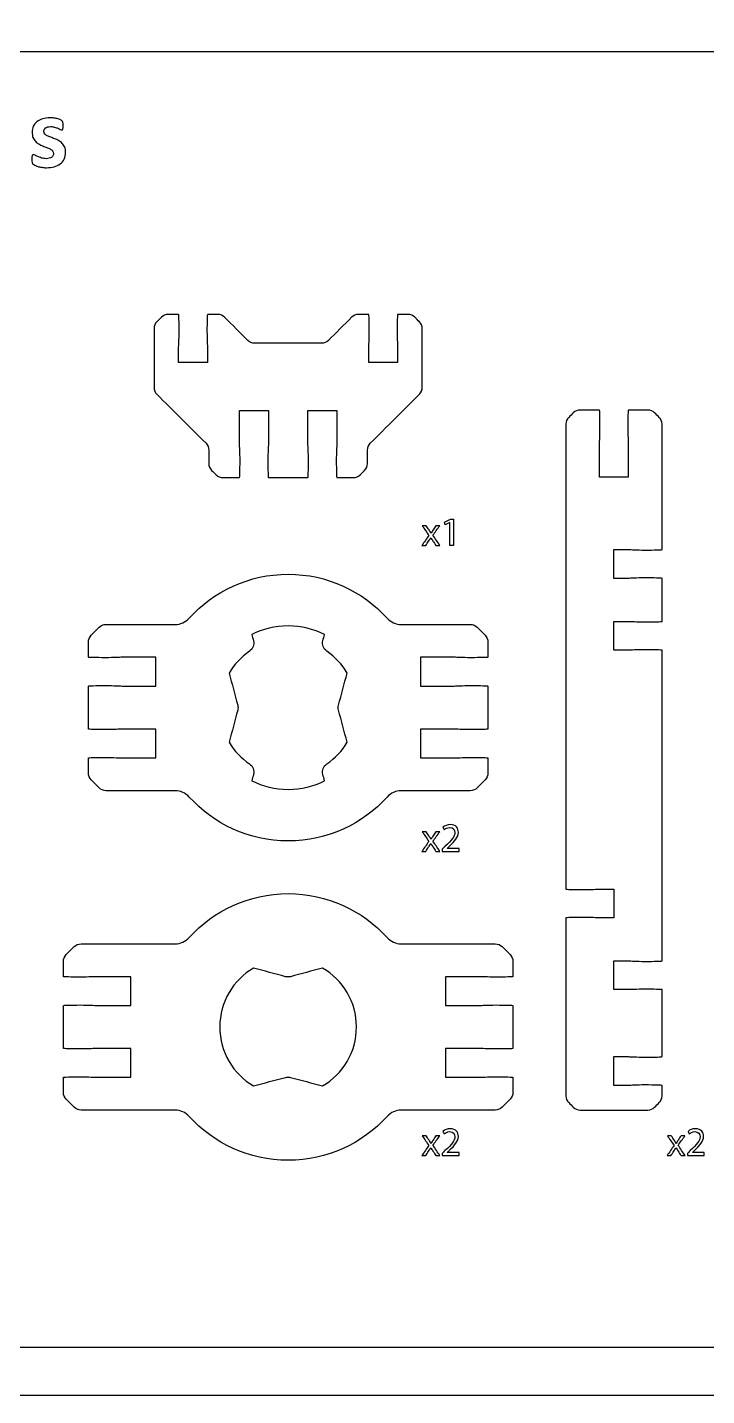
# Model space of a CAD drawing. Extents: x 0 to 465, y 0 to 285.
# Drawn here: x 291.2 to 361.9, y 0.2 to 142.7 of the extents above; entities that cross this region are included whole.
import ezdxf

# ---------------------------------------------------------------- set-up
doc = ezdxf.new("R2010")
doc.units = 0
doc.header["$MEASUREMENT"] = 0
doc.layers.add('DEFAULT', color=18, linetype='CONTINUOUS')

msp = doc.modelspace()

# ---------------------------------------------------------------- linework, layer by layer
at = {"layer": 'DEFAULT', "color": 18}
for points in [[(465.18, 0.18), (0.18, 0.18), (0.18, 285.18), (465.18, 285.18)], [(410.18, 5.18), (240.18, 5.18), (240.18, 140.18), (410.18, 140.18)], [(335.19, 91.12), (335.18, 91.12), (334.7, 90.86), (334.63, 91.15), (335.23, 91.47), (335.55, 91.47), (335.55, 88.72), (335.19, 88.72)]]:
    msp.add_lwpolyline(points, close=True, dxfattribs=at)
for points, knots in [([(295.19, 129.65), (295.19, 129.39), (295.14, 129.16), (295.04, 128.96), (294.94, 128.76), (294.8, 128.59), (294.63, 128.46), (294.45, 128.33), (294.23, 128.23), (293.99, 128.16), (293.75, 128.09), (293.48, 128.06), (293.19, 128.06), (293.02, 128.06), (292.86, 128.07), (292.7, 128.1), (292.54, 128.12), (292.4, 128.16), (292.28, 128.19), (292.16, 128.23), (292.05, 128.27), (291.97, 128.32), (291.89, 128.36), (291.83, 128.4), (291.79, 128.43), (291.75, 128.47), (291.72, 128.53), (291.7, 128.6), (291.68, 128.68), (291.67, 128.79), (291.67, 128.95), (291.67, 129.05), (291.67, 129.13), (291.68, 129.19), (291.69, 129.25), (291.7, 129.3), (291.71, 129.33), (291.72, 129.37), (291.74, 129.39), (291.76, 129.4), (291.78, 129.42), (291.81, 129.42), (291.84, 129.42), (291.88, 129.42), (291.93, 129.4), (292.01, 129.36), (292.08, 129.31), (292.17, 129.27), (292.28, 129.22), (292.39, 129.16), (292.52, 129.12), (292.67, 129.07), (292.82, 129.03), (292.98, 129), (293.17, 129), (293.29, 129), (293.39, 129.02), (293.48, 129.04), (293.57, 129.06), (293.65, 129.1), (293.72, 129.14), (293.79, 129.19), (293.84, 129.24), (293.87, 129.31), (293.91, 129.38), (293.92, 129.46), (293.92, 129.55), (293.92, 129.65), (293.89, 129.74), (293.83, 129.82), (293.76, 129.89), (293.68, 129.96), (293.57, 130.01), (293.47, 130.07), (293.35, 130.12), (293.22, 130.17), (293.08, 130.21), (292.95, 130.27), (292.81, 130.33), (292.67, 130.38), (292.53, 130.45), (292.4, 130.53), (292.27, 130.6), (292.15, 130.7), (292.04, 130.81), (291.94, 130.92), (291.85, 131.05), (291.79, 131.2), (291.73, 131.36), (291.7, 131.55), (291.7, 131.76), (291.7, 131.98), (291.74, 132.19), (291.82, 132.37), (291.91, 132.55), (292.04, 132.71), (292.2, 132.84), (292.36, 132.97), (292.56, 133.08), (292.79, 133.15), (293.02, 133.22), (293.28, 133.26), (293.57, 133.26), (293.72, 133.26), (293.86, 133.25), (293.99, 133.23), (294.13, 133.2), (294.25, 133.18), (294.36, 133.15), (294.47, 133.12), (294.57, 133.08), (294.64, 133.05), (294.72, 133.01), (294.77, 132.98), (294.8, 132.95), (294.84, 132.93), (294.86, 132.9), (294.87, 132.88), (294.89, 132.85), (294.9, 132.82), (294.9, 132.78), (294.91, 132.75), (294.92, 132.7), (294.92, 132.65), (294.93, 132.6), (294.93, 132.53), (294.93, 132.45), (294.93, 132.36), (294.93, 132.28), (294.92, 132.22), (294.92, 132.16), (294.91, 132.12), (294.9, 132.08), (294.88, 132.05), (294.87, 132.03), (294.85, 132.01), (294.83, 132), (294.8, 132), (294.78, 132), (294.74, 132), (294.7, 132.01), (294.63, 132.05), (294.57, 132.09), (294.48, 132.12), (294.39, 132.17), (294.29, 132.21), (294.17, 132.25), (294.04, 132.28), (293.91, 132.32), (293.77, 132.34), (293.6, 132.34), (293.49, 132.34), (293.38, 132.32), (293.3, 132.3), (293.21, 132.28), (293.14, 132.24), (293.09, 132.2), (293.03, 132.15), (292.99, 132.1), (292.96, 132.04), (292.93, 131.98), (292.92, 131.91), (292.92, 131.85), (292.92, 131.74), (292.95, 131.65), (293.02, 131.58), (293.08, 131.5), (293.17, 131.44), (293.28, 131.39), (293.38, 131.33), (293.51, 131.28), (293.64, 131.23), (293.78, 131.18), (293.91, 131.13), (294.05, 131.07), (294.19, 131.02), (294.33, 130.95), (294.47, 130.87), (294.6, 130.8), (294.73, 130.7), (294.83, 130.59), (294.94, 130.48), (295.03, 130.35), (295.09, 130.2), (295.16, 130.05), (295.19, 129.86), (295.19, 129.65)], [1, 1, 1, 1, 2, 2, 2, 3, 3, 3, 4, 4, 4, 5, 5, 5, 6, 6, 6, 7, 7, 7, 8, 8, 8, 9, 9, 9, 10, 10, 10, 11, 11, 11, 12, 12, 12, 13, 13, 13, 14, 14, 14, 15, 15, 15, 16, 16, 16, 17, 17, 17, 18, 18, 18, 19, 19, 19, 20, 20, 20, 21, 21, 21, 22, 22, 22, 23, 23, 23, 24, 24, 24, 25, 25, 25, 26, 26, 26, 27, 27, 27, 28, 28, 28, 29, 29, 29, 30, 30, 30, 31, 31, 31, 32, 32, 32, 33, 33, 33, 34, 34, 34, 35, 35, 35, 36, 36, 36, 37, 37, 37, 38, 38, 38, 39, 39, 39, 40, 40, 40, 41, 41, 41, 42, 42, 42, 43, 43, 43, 44, 44, 44, 45, 45, 45, 46, 46, 46, 47, 47, 47, 48, 48, 48, 49, 49, 49, 50, 50, 50, 51, 51, 51, 52, 52, 52, 53, 53, 53, 54, 54, 54, 55, 55, 55, 56, 56, 56, 57, 57, 57, 58, 58, 58, 59, 59, 59, 60, 60, 60, 61, 61, 61, 62, 62, 62, 63, 63, 63, 63]), ([(332.72, 90.77), (332.81, 90.62), (332.91, 90.47), (333.01, 90.33), (333.08, 90.21), (333.15, 90.11), (333.21, 89.99), (333.22, 89.99), (333.22, 89.99), (333.23, 89.99), (333.29, 90.11), (333.36, 90.22), (333.43, 90.33), (333.53, 90.48), (333.62, 90.62), (333.72, 90.77), (333.85, 90.77), (333.99, 90.77), (334.12, 90.77), (333.89, 90.44), (333.65, 90.11), (333.42, 89.78), (333.66, 89.42), (333.9, 89.07), (334.14, 88.72), (334, 88.72), (333.86, 88.72), (333.72, 88.72), (333.62, 88.87), (333.52, 89.03), (333.42, 89.18), (333.34, 89.3), (333.27, 89.41), (333.19, 89.53), (333.12, 89.41), (333.05, 89.3), (332.97, 89.18), (332.87, 89.03), (332.78, 88.87), (332.68, 88.72), (332.54, 88.72), (332.4, 88.72), (332.27, 88.72), (332.51, 89.07), (332.75, 89.41), (332.99, 89.76), (332.76, 90.1), (332.53, 90.43), (332.3, 90.77), (332.44, 90.77), (332.58, 90.77), (332.72, 90.77)], [0, 0, 0, 0, 1.496308, 1.496308, 1.496308, 2.496308, 2.496308, 2.496308, 2.532308, 2.532308, 2.532308, 3.532308, 3.532308, 3.532308, 5.012538, 5.012538, 5.012538, 6.152538, 6.152538, 6.152538, 9.586206, 9.586206, 9.586206, 13.212709, 13.212709, 13.212709, 14.412709, 14.412709, 14.412709, 15.973179, 15.973179, 15.973179, 16.997179, 16.997179, 16.997179, 17.997179, 17.997179, 17.997179, 19.551677, 19.551677, 19.551677, 20.714677, 20.714677, 20.714677, 24.324554, 24.324554, 24.324554, 27.78086, 27.78086, 27.78086, 28.95686, 28.95686, 28.95686, 28.95686]), ([(332.71, 58.9), (332.81, 58.76), (332.91, 58.61), (333.01, 58.46), (333.08, 58.35), (333.15, 58.24), (333.21, 58.13), (333.22, 58.13), (333.22, 58.13), (333.23, 58.13), (333.29, 58.25), (333.36, 58.36), (333.43, 58.47), (333.53, 58.61), (333.62, 58.76), (333.72, 58.9), (333.85, 58.9), (333.99, 58.9), (334.12, 58.9), (333.89, 58.57), (333.65, 58.24), (333.42, 57.91), (333.66, 57.56), (333.9, 57.21), (334.14, 56.86), (334, 56.86), (333.86, 56.86), (333.72, 56.86), (333.62, 57.01), (333.52, 57.16), (333.42, 57.32), (333.34, 57.44), (333.27, 57.55), (333.19, 57.67), (333.12, 57.55), (333.05, 57.44), (332.97, 57.32), (332.87, 57.16), (332.78, 57.01), (332.68, 56.86), (332.54, 56.86), (332.4, 56.86), (332.27, 56.86), (332.51, 57.2), (332.75, 57.55), (332.99, 57.9), (332.76, 58.23), (332.53, 58.57), (332.3, 58.9), (332.44, 58.9), (332.58, 58.9), (332.71, 58.9)], [1.175, 1.175, 1.175, 1.175, 2.671861, 2.671861, 2.671861, 3.671861, 3.671861, 3.671861, 3.707861, 3.707861, 3.707861, 4.707861, 4.707861, 4.707861, 6.18754, 6.18754, 6.18754, 7.32754, 7.32754, 7.32754, 10.762025, 10.762025, 10.762025, 14.387701, 14.387701, 14.387701, 15.587701, 15.587701, 15.587701, 17.148171, 17.148171, 17.148171, 18.172171, 18.172171, 18.172171, 19.172171, 19.172171, 19.172171, 20.726129, 20.726129, 20.726129, 21.890129, 21.890129, 21.890129, 25.500328, 25.500328, 25.500328, 28.957457, 28.957457, 28.957457, 30.132457, 30.132457, 30.132457, 30.132457]), ([(334.38, 56.86), (334.38, 56.93), (334.38, 57.01), (334.38, 57.08), (334.48, 57.18), (334.58, 57.27), (334.67, 57.37), (335.38, 58.04), (335.69, 58.39), (335.7, 58.81), (335.7, 59.08), (335.56, 59.34), (335.15, 59.34), (334.9, 59.34), (334.7, 59.22), (334.57, 59.11), (334.53, 59.2), (334.49, 59.29), (334.45, 59.37), (334.64, 59.53), (334.91, 59.65), (335.23, 59.65), (335.82, 59.65), (336.07, 59.25), (336.07, 58.85), (336.07, 58.34), (335.7, 57.93), (335.12, 57.38), (335.05, 57.31), (334.98, 57.24), (334.9, 57.16), (335.32, 57.16), (335.73, 57.16), (336.14, 57.16), (336.14, 57.06), (336.14, 56.96), (336.14, 56.86), (335.55, 56.86), (334.97, 56.86), (334.38, 56.86)], [4.978, 4.978, 4.978, 4.978, 5.625, 5.625, 5.625, 6.779123, 6.779123, 6.779123, 7.779123, 7.779123, 7.779123, 8.779123, 8.779123, 8.779123, 9.779123, 9.779123, 9.779123, 10.594565, 10.594565, 10.594565, 11.594565, 11.594565, 11.594565, 12.594565, 12.594565, 12.594565, 13.594565, 13.594565, 13.594565, 14.466716, 14.466716, 14.466716, 17.968716, 17.968716, 17.968716, 18.844716, 18.844716, 18.844716, 23.822716, 23.822716, 23.822716, 23.822716]), ([(332.71, 27.23), (332.81, 27.08), (332.91, 26.94), (333.01, 26.79), (333.08, 26.67), (333.15, 26.57), (333.21, 26.45), (333.22, 26.45), (333.22, 26.45), (333.23, 26.45), (333.29, 26.58), (333.36, 26.68), (333.43, 26.79), (333.53, 26.94), (333.62, 27.08), (333.72, 27.23), (333.85, 27.23), (333.99, 27.23), (334.12, 27.23), (333.89, 26.9), (333.65, 26.57), (333.42, 26.24), (333.66, 25.89), (333.9, 25.53), (334.14, 25.18), (334, 25.18), (333.86, 25.18), (333.72, 25.18), (333.62, 25.33), (333.52, 25.49), (333.42, 25.64), (333.34, 25.76), (333.27, 25.87), (333.19, 26), (333.12, 25.87), (333.05, 25.76), (332.97, 25.64), (332.87, 25.49), (332.78, 25.33), (332.68, 25.18), (332.54, 25.18), (332.4, 25.18), (332.27, 25.18), (332.51, 25.53), (332.75, 25.88), (332.99, 26.23), (332.76, 26.56), (332.53, 26.89), (332.3, 27.23), (332.44, 27.23), (332.58, 27.23), (332.71, 27.23)], [0, 0, 0, 0, 1.496861, 1.496861, 1.496861, 2.496861, 2.496861, 2.496861, 2.532861, 2.532861, 2.532861, 3.532861, 3.532861, 3.532861, 5.01254, 5.01254, 5.01254, 6.15254, 6.15254, 6.15254, 9.587025, 9.587025, 9.587025, 13.212701, 13.212701, 13.212701, 14.412701, 14.412701, 14.412701, 15.973171, 15.973171, 15.973171, 16.997171, 16.997171, 16.997171, 17.997171, 17.997171, 17.997171, 19.551129, 19.551129, 19.551129, 20.715129, 20.715129, 20.715129, 24.325328, 24.325328, 24.325328, 27.782457, 27.782457, 27.782457, 28.957457, 28.957457, 28.957457, 28.957457]), ([(334.38, 25.18), (334.38, 25.26), (334.38, 25.33), (334.38, 25.41), (334.48, 25.5), (334.58, 25.6), (334.67, 25.69), (335.38, 26.36), (335.69, 26.72), (335.7, 27.13), (335.7, 27.41), (335.56, 27.67), (335.15, 27.67), (334.9, 27.67), (334.7, 27.54), (334.57, 27.44), (334.53, 27.52), (334.49, 27.61), (334.45, 27.7), (334.64, 27.86), (334.91, 27.98), (335.23, 27.98), (335.82, 27.98), (336.07, 27.57), (336.07, 27.18), (336.07, 26.67), (335.7, 26.26), (335.12, 25.7), (335.05, 25.63), (334.98, 25.57), (334.9, 25.49), (335.32, 25.49), (335.73, 25.49), (336.14, 25.49), (336.14, 25.39), (336.14, 25.28), (336.14, 25.18), (335.55, 25.18), (334.97, 25.18), (334.38, 25.18)], [4.978, 4.978, 4.978, 4.978, 5.625, 5.625, 5.625, 6.779123, 6.779123, 6.779123, 7.779123, 7.779123, 7.779123, 8.779123, 8.779123, 8.779123, 9.779123, 9.779123, 9.779123, 10.594565, 10.594565, 10.594565, 11.594565, 11.594565, 11.594565, 12.594565, 12.594565, 12.594565, 13.594565, 13.594565, 13.594565, 14.466716, 14.466716, 14.466716, 17.968716, 17.968716, 17.968716, 18.844716, 18.844716, 18.844716, 23.822716, 23.822716, 23.822716, 23.822716]), ([(358.23, 27.23), (358.33, 27.08), (358.43, 26.93), (358.53, 26.79), (358.6, 26.67), (358.66, 26.57), (358.73, 26.45), (358.74, 26.45), (358.74, 26.45), (358.74, 26.45), (358.81, 26.58), (358.88, 26.68), (358.95, 26.79), (359.04, 26.94), (359.14, 27.08), (359.24, 27.23), (359.37, 27.23), (359.5, 27.23), (359.64, 27.23), (359.41, 26.9), (359.17, 26.57), (358.94, 26.24), (359.18, 25.89), (359.42, 25.53), (359.66, 25.18), (359.52, 25.18), (359.38, 25.18), (359.24, 25.18), (359.14, 25.33), (359.04, 25.49), (358.94, 25.64), (358.86, 25.76), (358.79, 25.87), (358.71, 26), (358.64, 25.87), (358.57, 25.76), (358.49, 25.64), (358.39, 25.49), (358.29, 25.33), (358.19, 25.18), (358.06, 25.18), (357.92, 25.18), (357.78, 25.18), (358.03, 25.53), (358.27, 25.88), (358.51, 26.23), (358.28, 26.56), (358.05, 26.89), (357.82, 27.23), (357.96, 27.23), (358.09, 27.23), (358.23, 27.23)], [0, 0, 0, 0, 1.496861, 1.496861, 1.496861, 2.496861, 2.496861, 2.496861, 2.532861, 2.532861, 2.532861, 3.532861, 3.532861, 3.532861, 5.01254, 5.01254, 5.01254, 6.15254, 6.15254, 6.15254, 9.586208, 9.586208, 9.586208, 13.212711, 13.212711, 13.212711, 14.412711, 14.412711, 14.412711, 15.972342, 15.972342, 15.972342, 16.996342, 16.996342, 16.996342, 17.996342, 17.996342, 17.996342, 19.549999, 19.549999, 19.549999, 20.712999, 20.712999, 20.712999, 24.323447, 24.323447, 24.323447, 27.779754, 27.779754, 27.779754, 28.954754, 28.954754, 28.954754, 28.954754]), ([(359.9, 25.18), (359.9, 25.26), (359.9, 25.33), (359.9, 25.41), (360, 25.5), (360.1, 25.6), (360.19, 25.69), (360.9, 26.36), (361.21, 26.72), (361.22, 27.13), (361.22, 27.41), (361.08, 27.67), (360.67, 27.67), (360.42, 27.67), (360.21, 27.54), (360.09, 27.44), (360.05, 27.52), (360.01, 27.61), (359.97, 27.7), (360.16, 27.86), (360.43, 27.98), (360.75, 27.98), (361.34, 27.98), (361.59, 27.57), (361.59, 27.18), (361.59, 26.67), (361.22, 26.26), (360.64, 25.7), (360.57, 25.63), (360.5, 25.57), (360.42, 25.49), (360.83, 25.49), (361.25, 25.49), (361.66, 25.49), (361.66, 25.39), (361.66, 25.28), (361.66, 25.18), (361.07, 25.18), (360.49, 25.18), (359.9, 25.18)], [4.978, 4.978, 4.978, 4.978, 5.626, 5.626, 5.626, 6.779427, 6.779427, 6.779427, 7.779427, 7.779427, 7.779427, 8.779427, 8.779427, 8.779427, 9.779427, 9.779427, 9.779427, 10.594868, 10.594868, 10.594868, 11.594868, 11.594868, 11.594868, 12.594868, 12.594868, 12.594868, 13.594868, 13.594868, 13.594868, 14.46634, 14.46634, 14.46634, 17.96834, 17.96834, 17.96834, 18.84434, 18.84434, 18.84434, 23.82234, 23.82234, 23.82234, 23.82234])]:
    msp.add_open_spline(points, degree=3, knots=knots, dxfattribs=at)
at = {"layer": 'DEFAULT', "color": 1}
for points, knots in [([(332.3, 111.3), (332.3, 109.26), (332.3, 107.22), (332.3, 105.18), (332.3, 104.91), (332.2, 104.66), (332.01, 104.47), (330.31, 102.77), (328.6, 101.06), (326.9, 99.36), (326.71, 99.17), (326.61, 98.92), (326.61, 98.65), (326.61, 98.18), (326.61, 97.72), (326.61, 97.25), (326.61, 96.99), (326.5, 96.73), (326.31, 96.54), (326.15, 96.38), (326, 96.23), (325.84, 96.07), (325.65, 95.88), (325.4, 95.78), (325.13, 95.78), (324.56, 95.78), (323.98, 95.78), (323.41, 95.78), (323.38, 95.78), (323.36, 96.56), (323.36, 97.53), (323.36, 98.49), (323.41, 98.99), (323.41, 99.28), (323.41, 100.44), (323.41, 101.61), (323.41, 102.77), (322.41, 102.77), (321.41, 102.77), (320.41, 102.77), (320.41, 101.61), (320.41, 100.44), (320.41, 99.28), (320.41, 98.99), (320.46, 98.49), (320.46, 97.53), (320.46, 96.56), (320.43, 95.78), (320.41, 95.78), (319.03, 95.78), (317.66, 95.78), (316.29, 95.78), (316.26, 95.78), (316.24, 96.56), (316.24, 97.53), (316.24, 98.49), (316.29, 98.99), (316.29, 99.28), (316.29, 100.44), (316.29, 101.61), (316.29, 102.77), (315.29, 102.77), (314.29, 102.77), (313.29, 102.77), (313.29, 101.61), (313.29, 100.44), (313.29, 99.28), (313.29, 98.99), (313.34, 98.49), (313.34, 97.53), (313.34, 96.56), (313.31, 95.78), (313.29, 95.78), (312.71, 95.78), (312.14, 95.78), (311.56, 95.78), (311.3, 95.78), (311.05, 95.88), (310.86, 96.07), (310.7, 96.23), (310.54, 96.38), (310.38, 96.54), (310.2, 96.73), (310.09, 96.99), (310.09, 97.25), (310.09, 97.72), (310.09, 98.18), (310.09, 98.65), (310.09, 98.92), (309.98, 99.17), (309.8, 99.36), (308.09, 101.06), (306.39, 102.77), (304.68, 104.47), (304.5, 104.66), (304.39, 104.91), (304.39, 105.18), (304.39, 107.22), (304.39, 109.26), (304.39, 111.3), (304.39, 111.57), (304.5, 111.82), (304.68, 112.01), (304.84, 112.16), (305, 112.32), (305.15, 112.48), (305.35, 112.67), (305.6, 112.78), (305.86, 112.78), (306.23, 112.78), (306.59, 112.78), (306.95, 112.78), (306.98, 112.78), (307, 111.99), (307, 111.03), (307, 110.06), (306.95, 109.56), (306.95, 109.28), (306.95, 108.78), (306.95, 108.28), (306.95, 107.78), (307.95, 107.78), (308.95, 107.78), (309.95, 107.78), (309.95, 108.28), (309.95, 108.78), (309.95, 109.28), (309.95, 109.56), (309.9, 110.06), (309.9, 111.03), (309.9, 111.99), (309.92, 112.78), (309.95, 112.78), (310.31, 112.78), (310.67, 112.78), (311.04, 112.78), (311.3, 112.78), (311.55, 112.67), (311.74, 112.48), (312.55, 111.68), (313.35, 110.87), (314.16, 110.07), (314.34, 109.88), (314.6, 109.77), (314.86, 109.77), (317.19, 109.77), (319.51, 109.77), (321.83, 109.77), (322.1, 109.77), (322.35, 109.88), (322.54, 110.07), (323.34, 110.87), (324.15, 111.68), (324.95, 112.48), (325.14, 112.67), (325.39, 112.78), (325.66, 112.78), (326.02, 112.78), (326.38, 112.78), (326.74, 112.78), (326.77, 112.78), (326.79, 111.99), (326.79, 111.03), (326.79, 110.06), (326.74, 109.56), (326.74, 109.28), (326.74, 108.78), (326.74, 108.28), (326.74, 107.78), (327.74, 107.78), (328.74, 107.78), (329.74, 107.78), (329.74, 108.28), (329.74, 108.78), (329.74, 109.28), (329.74, 109.56), (329.69, 110.06), (329.69, 111.03), (329.69, 111.99), (329.72, 112.78), (329.74, 112.78), (330.11, 112.78), (330.47, 112.78), (330.83, 112.78), (331.1, 112.78), (331.35, 112.67), (331.54, 112.48), (331.7, 112.32), (331.85, 112.16), (332.01, 112.01), (332.2, 111.82), (332.3, 111.57), (332.3, 111.3)], [1, 1, 1, 1, 18.36, 18.36, 18.36, 19.36, 19.36, 19.36, 39.859027, 39.859027, 39.859027, 40.859027, 40.859027, 40.859027, 44.829027, 44.829027, 44.829027, 45.829027, 45.829027, 45.829027, 47.724073, 47.724073, 47.724073, 48.724073, 48.724073, 48.724073, 53.614073, 53.614073, 53.614073, 54.614073, 54.614073, 54.614073, 55.614073, 55.614073, 55.614073, 65.534073, 65.534073, 65.534073, 74.034073, 74.034073, 74.034073, 83.954073, 83.954073, 83.954073, 84.954073, 84.954073, 84.954073, 85.954073, 85.954073, 85.954073, 97.644073, 97.644073, 97.644073, 98.644073, 98.644073, 98.644073, 99.644073, 99.644073, 99.644073, 109.564073, 109.564073, 109.564073, 118.064073, 118.064073, 118.064073, 127.984073, 127.984073, 127.984073, 128.984073, 128.984073, 128.984073, 129.984073, 129.984073, 129.984073, 134.864073, 134.864073, 134.864073, 135.864073, 135.864073, 135.864073, 137.766203, 137.766203, 137.766203, 138.766203, 138.766203, 138.766203, 142.736203, 142.736203, 142.736203, 143.736203, 143.736203, 143.736203, 164.2423, 164.2423, 164.2423, 165.2423, 165.2423, 165.2423, 182.6023, 182.6023, 182.6023, 183.6023, 183.6023, 183.6023, 185.497346, 185.497346, 185.497346, 186.497346, 186.497346, 186.497346, 189.577346, 189.577346, 189.577346, 190.577346, 190.577346, 190.577346, 191.577346, 191.577346, 191.577346, 195.827346, 195.827346, 195.827346, 204.327346, 204.327346, 204.327346, 208.577346, 208.577346, 208.577346, 209.577346, 209.577346, 209.577346, 210.577346, 210.577346, 210.577346, 213.657346, 213.657346, 213.657346, 214.657346, 214.657346, 214.657346, 224.330567, 224.330567, 224.330567, 225.330567, 225.330567, 225.330567, 245.080567, 245.080567, 245.080567, 246.080567, 246.080567, 246.080567, 255.746719, 255.746719, 255.746719, 256.746719, 256.746719, 256.746719, 259.826719, 259.826719, 259.826719, 260.826719, 260.826719, 260.826719, 261.826719, 261.826719, 261.826719, 266.076719, 266.076719, 266.076719, 274.576719, 274.576719, 274.576719, 278.826719, 278.826719, 278.826719, 279.826719, 279.826719, 279.826719, 280.826719, 280.826719, 280.826719, 283.906719, 283.906719, 283.906719, 284.906719, 284.906719, 284.906719, 286.801765, 286.801765, 286.801765, 287.801765, 287.801765, 287.801765, 287.801765]), ([(352.26, 88.29), (352.26, 87.29), (352.26, 86.29), (352.26, 85.29), (352.76, 85.29), (353.26, 85.29), (353.76, 85.29), (354.05, 85.29), (354.54, 85.34), (355.51, 85.34), (356.43, 85.34), (357.19, 85.32), (357.26, 85.29), (357.26, 83.8), (357.26, 82.3), (357.26, 80.81), (357.19, 80.78), (356.43, 80.76), (355.51, 80.76), (354.54, 80.76), (354.05, 80.81), (353.76, 80.81), (353.26, 80.81), (352.76, 80.81), (352.26, 80.81), (352.26, 79.81), (352.26, 78.81), (352.26, 77.81), (352.76, 77.81), (353.26, 77.81), (353.76, 77.81), (354.05, 77.81), (354.54, 77.86), (355.51, 77.86), (356.43, 77.86), (357.19, 77.84), (357.26, 77.81), (357.26, 67.02), (357.26, 56.24), (357.26, 45.45), (357.19, 45.42), (356.43, 45.4), (355.51, 45.4), (354.54, 45.4), (354.05, 45.45), (353.76, 45.45), (353.26, 45.45), (352.76, 45.45), (352.26, 45.45), (352.26, 44.45), (352.26, 43.45), (352.26, 42.46), (352.76, 42.46), (353.26, 42.46), (353.76, 42.46), (354.05, 42.46), (354.54, 42.5), (355.51, 42.5), (356.43, 42.5), (357.19, 42.48), (357.26, 42.46), (357.26, 40.13), (357.26, 37.81), (357.26, 35.48), (357.26, 35.45), (356.47, 35.43), (355.51, 35.43), (354.54, 35.43), (354.04, 35.48), (353.76, 35.48), (353.26, 35.48), (352.76, 35.48), (352.26, 35.48), (352.26, 34.48), (352.26, 33.48), (352.26, 32.48), (352.76, 32.48), (353.26, 32.48), (353.76, 32.48), (354.04, 32.48), (354.54, 32.53), (355.51, 32.53), (356.47, 32.53), (357.26, 32.51), (357.26, 32.48), (357.26, 32.12), (357.26, 31.76), (357.26, 31.4), (357.26, 31.13), (357.15, 30.88), (356.96, 30.69), (356.81, 30.53), (356.65, 30.37), (356.49, 30.21), (356.3, 30.02), (356.05, 29.92), (355.78, 29.92), (353.43, 29.92), (351.08, 29.92), (348.73, 29.92), (348.47, 29.92), (348.21, 30.02), (348.02, 30.21), (347.87, 30.37), (347.71, 30.53), (347.55, 30.69), (347.36, 30.88), (347.26, 31.13), (347.26, 31.4), (347.26, 37.58), (347.26, 43.75), (347.26, 49.93), (347.26, 49.96), (348.04, 49.98), (349.01, 49.98), (349.97, 49.98), (350.47, 49.93), (350.76, 49.93), (351.26, 49.93), (351.75, 49.93), (352.25, 49.93), (352.25, 50.93), (352.25, 51.93), (352.25, 52.93), (351.75, 52.93), (351.26, 52.93), (350.76, 52.93), (350.47, 52.93), (349.97, 52.88), (349.01, 52.88), (348.04, 52.88), (347.26, 52.91), (347.26, 52.93), (347.26, 69.07), (347.26, 85.21), (347.26, 101.35), (347.26, 101.61), (347.36, 101.87), (347.55, 102.06), (347.71, 102.21), (347.87, 102.37), (348.02, 102.53), (348.21, 102.72), (348.47, 102.82), (348.73, 102.82), (349.41, 102.82), (350.08, 102.82), (350.76, 102.82), (350.78, 102.82), (350.8, 102.04), (350.8, 101.07), (350.8, 100.11), (350.76, 99.61), (350.76, 99.32), (350.76, 98.16), (350.76, 96.99), (350.76, 95.82), (351.75, 95.82), (352.75, 95.82), (353.75, 95.82), (353.75, 96.99), (353.75, 98.16), (353.75, 99.32), (353.75, 99.61), (353.7, 100.11), (353.7, 101.07), (353.7, 102.04), (353.73, 102.82), (353.75, 102.82), (354.43, 102.82), (355.11, 102.82), (355.78, 102.82), (356.05, 102.82), (356.3, 102.72), (356.49, 102.53), (356.65, 102.37), (356.81, 102.21), (356.96, 102.06), (357.15, 101.87), (357.26, 101.61), (357.26, 101.35), (357.26, 96.99), (357.26, 92.64), (357.26, 88.29), (357.19, 88.26), (356.43, 88.24), (355.51, 88.24), (354.54, 88.24), (354.05, 88.29), (353.76, 88.29), (353.26, 88.29), (352.76, 88.29), (352.26, 88.29)], [4.26, 4.26, 4.26, 4.26, 12.76, 12.76, 12.76, 17.02, 17.02, 17.02, 18.02, 18.02, 18.02, 19.02, 19.02, 19.02, 31.72, 31.72, 31.72, 32.72, 32.72, 32.72, 33.72, 33.72, 33.72, 37.98, 37.98, 37.98, 46.48, 46.48, 46.48, 50.74, 50.74, 50.74, 51.74, 51.74, 51.74, 52.74, 52.74, 52.74, 144.46, 144.46, 144.46, 145.46, 145.46, 145.46, 146.46, 146.46, 146.46, 150.72, 150.72, 150.72, 159.22, 159.22, 159.22, 163.48, 163.48, 163.48, 164.48, 164.48, 164.48, 165.48, 165.48, 165.48, 185.25, 185.25, 185.25, 186.25, 186.25, 186.25, 187.25, 187.25, 187.25, 191.5, 191.5, 191.5, 200, 200, 200, 204.25, 204.25, 204.25, 205.25, 205.25, 205.25, 206.25, 206.25, 206.25, 209.33, 209.33, 209.33, 210.33, 210.33, 210.33, 212.239188, 212.239188, 212.239188, 213.239188, 213.239188, 213.239188, 233.219188, 233.219188, 233.219188, 234.219188, 234.219188, 234.219188, 236.128377, 236.128377, 236.128377, 237.128377, 237.128377, 237.128377, 289.678377, 289.678377, 289.678377, 290.678377, 290.678377, 290.678377, 291.678377, 291.678377, 291.678377, 295.928377, 295.928377, 295.928377, 304.428377, 304.428377, 304.428377, 308.678377, 308.678377, 308.678377, 309.678377, 309.678377, 309.678377, 310.678377, 310.678377, 310.678377, 447.918377, 447.918377, 447.918377, 448.918377, 448.918377, 448.918377, 450.820507, 450.820507, 450.820507, 451.820507, 451.820507, 451.820507, 457.550507, 457.550507, 457.550507, 458.550507, 458.550507, 458.550507, 459.550507, 459.550507, 459.550507, 469.470507, 469.470507, 469.470507, 477.970507, 477.970507, 477.970507, 487.890507, 487.890507, 487.890507, 488.890507, 488.890507, 488.890507, 489.890507, 489.890507, 489.890507, 495.640507, 495.640507, 495.640507, 496.640507, 496.640507, 496.640507, 498.542637, 498.542637, 498.542637, 499.542637, 499.542637, 499.542637, 536.562637, 536.562637, 536.562637, 537.562637, 537.562637, 537.562637, 538.562637, 538.562637, 538.562637, 542.822637, 542.822637, 542.822637, 542.822637]), ([(335.64, 77.07), (335.92, 77.07), (336.42, 77.03), (337.39, 77.03), (338.35, 77.03), (339.14, 77.05), (339.14, 77.07), (339.14, 77.6), (339.14, 78.13), (339.14, 78.66), (339.14, 78.93), (339.04, 79.18), (338.85, 79.37), (338.57, 79.64), (338.29, 79.92), (338.02, 80.2), (337.83, 80.39), (337.58, 80.49), (337.31, 80.49), (334.92, 80.49), (332.52, 80.49), (330.12, 80.49), (329.56, 80.49), (329.02, 80.74), (328.64, 81.16), (326.09, 83.96), (322.43, 85.72), (318.35, 85.72), (314.26, 85.72), (310.6, 83.96), (308.06, 81.16), (307.68, 80.74), (307.14, 80.49), (306.57, 80.49), (304.17, 80.49), (301.78, 80.49), (299.39, 80.49), (299.12, 80.49), (298.87, 80.38), (298.68, 80.2), (298.41, 79.92), (298.13, 79.64), (297.85, 79.37), (297.66, 79.18), (297.56, 78.93), (297.56, 78.66), (297.56, 78.13), (297.56, 77.6), (297.56, 77.07), (297.56, 77.05), (298.34, 77.03), (299.31, 77.03), (300.27, 77.03), (300.77, 77.07), (301.06, 77.07), (302.22, 77.07), (303.39, 77.07), (304.56, 77.07), (304.56, 76.08), (304.56, 75.08), (304.56, 74.08), (303.39, 74.08), (302.22, 74.08), (301.06, 74.08), (300.77, 74.08), (300.27, 74.13), (299.31, 74.13), (298.34, 74.13), (297.56, 74.1), (297.56, 74.08), (297.56, 72.58), (297.56, 71.09), (297.56, 69.59), (297.56, 69.57), (298.34, 69.54), (299.31, 69.54), (300.27, 69.54), (300.77, 69.59), (301.06, 69.59), (302.22, 69.59), (303.39, 69.59), (304.56, 69.59), (304.56, 68.59), (304.56, 67.59), (304.56, 66.59), (303.39, 66.59), (302.22, 66.59), (301.06, 66.59), (300.77, 66.59), (300.27, 66.64), (299.31, 66.64), (298.34, 66.64), (297.56, 66.62), (297.56, 66.59), (297.56, 66.07), (297.56, 65.54), (297.56, 65.01), (297.56, 64.75), (297.66, 64.49), (297.85, 64.3), (298.13, 64.02), (298.4, 63.75), (298.68, 63.47), (298.87, 63.28), (299.12, 63.18), (299.39, 63.18), (301.78, 63.18), (304.18, 63.18), (306.57, 63.18), (307.14, 63.18), (307.68, 62.93), (308.06, 62.52), (310.61, 59.72), (314.26, 57.95), (318.35, 57.95), (322.43, 57.95), (326.1, 59.71), (328.64, 62.51), (329.02, 62.94), (329.56, 63.18), (330.13, 63.18), (332.52, 63.18), (334.92, 63.18), (337.31, 63.18), (337.58, 63.18), (337.83, 63.29), (338.02, 63.48), (338.29, 63.75), (338.57, 64.03), (338.85, 64.3), (339.04, 64.49), (339.14, 64.75), (339.14, 65.01), (339.14, 65.54), (339.14, 66.07), (339.14, 66.59), (339.14, 66.62), (338.35, 66.64), (337.39, 66.64), (336.42, 66.64), (335.92, 66.59), (335.64, 66.59), (334.47, 66.59), (333.31, 66.59), (332.14, 66.59), (332.14, 67.59), (332.14, 68.59), (332.14, 69.59), (333.31, 69.59), (334.47, 69.59), (335.64, 69.59), (335.92, 69.59), (336.42, 69.54), (337.39, 69.54), (338.35, 69.54), (339.14, 69.56), (339.14, 69.59), (339.14, 71.09), (339.14, 72.58), (339.14, 74.08), (339.14, 74.1), (338.35, 74.13), (337.39, 74.13), (336.42, 74.13), (335.92, 74.08), (335.64, 74.08), (334.47, 74.08), (333.31, 74.08), (332.14, 74.08), (332.14, 75.08), (332.14, 76.08), (332.14, 77.07), (333.31, 77.07), (334.47, 77.07), (335.64, 77.07)], [9.92, 9.92, 9.92, 9.92, 10.92, 10.92, 10.92, 11.92, 11.92, 11.92, 16.42, 16.42, 16.42, 17.42, 17.42, 17.42, 20.736338, 20.736338, 20.736338, 21.736338, 21.736338, 21.736338, 42.106338, 42.106338, 42.106338, 43.106338, 43.106338, 43.106338, 44.106338, 44.106338, 44.106338, 45.106338, 45.106338, 45.106338, 46.106338, 46.106338, 46.106338, 66.456338, 66.456338, 66.456338, 67.456338, 67.456338, 67.456338, 70.77974, 70.77974, 70.77974, 71.77974, 71.77974, 71.77974, 76.27974, 76.27974, 76.27974, 77.27974, 77.27974, 77.27974, 78.27974, 78.27974, 78.27974, 88.19974, 88.19974, 88.19974, 96.69974, 96.69974, 96.69974, 106.61974, 106.61974, 106.61974, 107.61974, 107.61974, 107.61974, 108.61974, 108.61974, 108.61974, 121.32974, 121.32974, 121.32974, 122.32974, 122.32974, 122.32974, 123.32974, 123.32974, 123.32974, 133.24974, 133.24974, 133.24974, 141.74974, 141.74974, 141.74974, 151.66974, 151.66974, 151.66974, 152.66974, 152.66974, 152.66974, 153.66974, 153.66974, 153.66974, 158.15974, 158.15974, 158.15974, 159.15974, 159.15974, 159.15974, 162.476079, 162.476079, 162.476079, 163.476079, 163.476079, 163.476079, 183.846079, 183.846079, 183.846079, 184.846079, 184.846079, 184.846079, 185.846079, 185.846079, 185.846079, 186.846079, 186.846079, 186.846079, 187.846079, 187.846079, 187.846079, 208.196079, 208.196079, 208.196079, 209.196079, 209.196079, 209.196079, 212.512417, 212.512417, 212.512417, 213.512417, 213.512417, 213.512417, 218.002417, 218.002417, 218.002417, 219.002417, 219.002417, 219.002417, 220.002417, 220.002417, 220.002417, 229.922417, 229.922417, 229.922417, 238.422417, 238.422417, 238.422417, 248.342417, 248.342417, 248.342417, 249.342417, 249.342417, 249.342417, 250.342417, 250.342417, 250.342417, 263.052417, 263.052417, 263.052417, 264.052417, 264.052417, 264.052417, 265.052417, 265.052417, 265.052417, 274.972417, 274.972417, 274.972417, 283.472417, 283.472417, 283.472417, 293.392417, 293.392417, 293.392417, 293.392417]), ([(318.35, 63.32), (316.99, 63.32), (315.7, 63.64), (314.56, 64.22), (314.62, 64.44), (314.68, 64.65), (314.74, 64.87), (314.85, 65.29), (314.68, 65.72), (314.32, 65.97), (313.46, 66.56), (312.74, 67.33), (312.21, 68.23), (312.51, 69.35), (312.8, 70.46), (313.1, 71.57), (313.15, 71.74), (313.15, 71.92), (313.1, 72.09), (312.8, 73.2), (312.51, 74.32), (312.21, 75.43), (312.74, 76.33), (313.46, 77.11), (314.32, 77.7), (314.68, 77.94), (314.85, 78.38), (314.74, 78.79), (314.68, 79.01), (314.62, 79.23), (314.56, 79.45), (315.7, 80.02), (316.99, 80.34), (318.35, 80.34), (319.71, 80.34), (320.99, 80.02), (322.13, 79.45), (322.08, 79.23), (322.02, 79.01), (321.96, 78.79), (321.85, 78.38), (322.02, 77.94), (322.38, 77.7), (323.24, 77.11), (323.96, 76.33), (324.49, 75.43), (324.19, 74.32), (323.89, 73.2), (323.59, 72.09), (323.55, 71.92), (323.55, 71.74), (323.59, 71.58), (323.89, 70.46), (324.19, 69.35), (324.49, 68.23), (323.96, 67.33), (323.24, 66.56), (322.38, 65.97), (322.02, 65.72), (321.85, 65.29), (321.96, 64.87), (322.02, 64.65), (322.08, 64.44), (322.14, 64.21), (321, 63.64), (319.71, 63.32), (318.35, 63.32)], [1, 1, 1, 1, 2.014142, 2.014142, 2.014142, 3.943262, 3.943262, 3.943262, 4.943262, 4.943262, 4.943262, 5.943262, 5.943262, 5.943262, 15.738322, 15.738322, 15.738322, 16.738322, 16.738322, 16.738322, 26.533382, 26.533382, 26.533382, 27.533382, 27.533382, 27.533382, 28.533382, 28.533382, 28.533382, 30.461536, 30.461536, 30.461536, 31.461536, 31.461536, 31.461536, 32.461536, 32.461536, 32.461536, 34.392847, 34.392847, 34.392847, 35.392847, 35.392847, 35.392847, 36.392847, 36.392847, 36.392847, 46.175658, 46.175658, 46.175658, 47.175658, 47.175658, 47.175658, 56.977791, 56.977791, 56.977791, 57.977791, 57.977791, 57.977791, 58.977791, 58.977791, 58.977791, 60.922019, 60.922019, 60.922019, 61.922019, 61.922019, 61.922019, 61.922019]), ([(328.64, 29.25), (329.02, 29.67), (329.56, 29.92), (330.13, 29.92), (333.39, 29.92), (336.65, 29.92), (339.91, 29.92), (340.18, 29.92), (340.43, 30.03), (340.62, 30.21), (340.89, 30.49), (341.17, 30.76), (341.45, 31.04), (341.64, 31.23), (341.74, 31.48), (341.74, 31.75), (341.74, 32.28), (341.74, 32.8), (341.74, 33.33), (341.74, 33.36), (340.95, 33.38), (339.99, 33.38), (339.02, 33.38), (338.52, 33.33), (338.24, 33.33), (337.07, 33.33), (335.91, 33.33), (334.74, 33.33), (334.74, 34.33), (334.74, 35.33), (334.74, 36.33), (335.91, 36.33), (337.07, 36.33), (338.24, 36.33), (338.52, 36.33), (339.02, 36.28), (339.99, 36.28), (340.95, 36.28), (341.74, 36.3), (341.74, 36.33), (341.74, 37.83), (341.74, 39.32), (341.74, 40.81), (341.74, 40.84), (340.95, 40.86), (339.99, 40.86), (339.02, 40.86), (338.52, 40.81), (338.24, 40.81), (337.07, 40.81), (335.91, 40.81), (334.74, 40.81), (334.74, 41.81), (334.74, 42.81), (334.74, 43.81), (335.91, 43.81), (337.07, 43.81), (338.24, 43.81), (338.52, 43.81), (339.02, 43.76), (339.99, 43.76), (340.95, 43.76), (341.74, 43.79), (341.74, 43.81), (341.74, 44.34), (341.74, 44.87), (341.74, 45.4), (341.74, 45.67), (341.64, 45.92), (341.45, 46.11), (341.17, 46.38), (340.89, 46.66), (340.62, 46.94), (340.43, 47.13), (340.18, 47.23), (339.91, 47.23), (336.65, 47.23), (333.39, 47.23), (330.12, 47.23), (329.56, 47.23), (329.02, 47.48), (328.64, 47.9), (326.09, 50.7), (322.43, 52.46), (318.35, 52.46), (314.26, 52.46), (310.6, 50.7), (308.06, 47.9), (307.68, 47.48), (307.14, 47.22), (306.57, 47.22), (303.31, 47.22), (300.05, 47.22), (296.79, 47.22), (296.52, 47.22), (296.27, 47.12), (296.08, 46.94), (295.81, 46.66), (295.53, 46.38), (295.25, 46.11), (295.06, 45.92), (294.96, 45.67), (294.96, 45.4), (294.96, 44.87), (294.96, 44.34), (294.96, 43.81), (294.96, 43.79), (295.74, 43.76), (296.71, 43.76), (297.67, 43.76), (298.17, 43.81), (298.46, 43.81), (299.62, 43.81), (300.79, 43.81), (301.96, 43.81), (301.96, 42.81), (301.96, 41.81), (301.96, 40.81), (300.79, 40.81), (299.62, 40.81), (298.46, 40.81), (298.17, 40.81), (297.67, 40.86), (296.71, 40.86), (295.74, 40.86), (294.96, 40.84), (294.96, 40.81), (294.96, 39.32), (294.96, 37.83), (294.96, 36.33), (294.96, 36.31), (295.74, 36.28), (296.71, 36.28), (297.67, 36.28), (298.17, 36.33), (298.46, 36.33), (299.62, 36.33), (300.79, 36.33), (301.96, 36.33), (301.96, 35.33), (301.96, 34.33), (301.96, 33.33), (300.79, 33.33), (299.62, 33.33), (298.46, 33.33), (298.17, 33.33), (297.67, 33.38), (296.71, 33.38), (295.74, 33.38), (294.96, 33.36), (294.96, 33.33), (294.96, 32.8), (294.96, 32.28), (294.96, 31.75), (294.96, 31.48), (295.06, 31.23), (295.25, 31.04), (295.53, 30.76), (295.8, 30.49), (296.08, 30.21), (296.27, 30.02), (296.52, 29.92), (296.79, 29.92), (300.05, 29.92), (303.31, 29.92), (306.57, 29.92), (307.14, 29.92), (307.68, 29.67), (308.06, 29.25), (310.61, 26.46), (314.26, 24.69), (318.35, 24.69), (322.43, 24.69), (326.1, 26.45), (328.64, 29.25)], [2, 2, 2, 2, 3, 3, 3, 30.72, 30.72, 30.72, 31.72, 31.72, 31.72, 35.036338, 35.036338, 35.036338, 36.036338, 36.036338, 36.036338, 40.526338, 40.526338, 40.526338, 41.526338, 41.526338, 41.526338, 42.526338, 42.526338, 42.526338, 52.446338, 52.446338, 52.446338, 60.946338, 60.946338, 60.946338, 70.866338, 70.866338, 70.866338, 71.866338, 71.866338, 71.866338, 72.866338, 72.866338, 72.866338, 85.576338, 85.576338, 85.576338, 86.576338, 86.576338, 86.576338, 87.576338, 87.576338, 87.576338, 97.496338, 97.496338, 97.496338, 105.996338, 105.996338, 105.996338, 115.916338, 115.916338, 115.916338, 116.916338, 116.916338, 116.916338, 117.916338, 117.916338, 117.916338, 122.416338, 122.416338, 122.416338, 123.416338, 123.416338, 123.416338, 126.732677, 126.732677, 126.732677, 127.732677, 127.732677, 127.732677, 155.472677, 155.472677, 155.472677, 156.472677, 156.472677, 156.472677, 157.472677, 157.472677, 157.472677, 158.472677, 158.472677, 158.472677, 159.472677, 159.472677, 159.472677, 187.192677, 187.192677, 187.192677, 188.192677, 188.192677, 188.192677, 191.516079, 191.516079, 191.516079, 192.516079, 192.516079, 192.516079, 197.016079, 197.016079, 197.016079, 198.016079, 198.016079, 198.016079, 199.016079, 199.016079, 199.016079, 208.936079, 208.936079, 208.936079, 217.436079, 217.436079, 217.436079, 227.356079, 227.356079, 227.356079, 228.356079, 228.356079, 228.356079, 229.356079, 229.356079, 229.356079, 242.066079, 242.066079, 242.066079, 243.066079, 243.066079, 243.066079, 244.066079, 244.066079, 244.066079, 253.986079, 253.986079, 253.986079, 262.486079, 262.486079, 262.486079, 272.406079, 272.406079, 272.406079, 273.406079, 273.406079, 273.406079, 274.406079, 274.406079, 274.406079, 278.896079, 278.896079, 278.896079, 279.896079, 279.896079, 279.896079, 283.212417, 283.212417, 283.212417, 284.212417, 284.212417, 284.212417, 311.952417, 311.952417, 311.952417, 312.952417, 312.952417, 312.952417, 313.952417, 313.952417, 313.952417, 314.952417, 314.952417, 314.952417, 314.952417]), ([(318.09, 33.32), (316.97, 33.02), (315.86, 32.73), (314.75, 32.43), (312.64, 33.66), (311.23, 35.95), (311.23, 38.57), (311.23, 41.19), (312.64, 43.47), (314.75, 44.71), (315.86, 44.41), (316.97, 44.11), (318.08, 43.81), (318.25, 43.77), (318.43, 43.77), (318.6, 43.81), (319.72, 44.11), (320.83, 44.41), (321.94, 44.71), (324.05, 43.48), (325.46, 41.19), (325.46, 38.57), (325.46, 35.95), (324.05, 33.66), (321.94, 32.43), (320.83, 32.73), (319.72, 33.02), (318.61, 33.32), (318.44, 33.37), (318.26, 33.37), (318.09, 33.32)], [0, 0, 0, 0, 9.802132, 9.802132, 9.802132, 10.802132, 10.802132, 10.802132, 11.802132, 11.802132, 11.802132, 21.597192, 21.597192, 21.597192, 22.597192, 22.597192, 22.597192, 32.392252, 32.392252, 32.392252, 33.392252, 33.392252, 33.392252, 34.392252, 34.392252, 34.392252, 44.175064, 44.175064, 44.175064, 45.175064, 45.175064, 45.175064, 45.175064])]:
    msp.add_open_spline(points, degree=3, knots=knots, dxfattribs=at)

doc.saveas('drawing.dxf')
